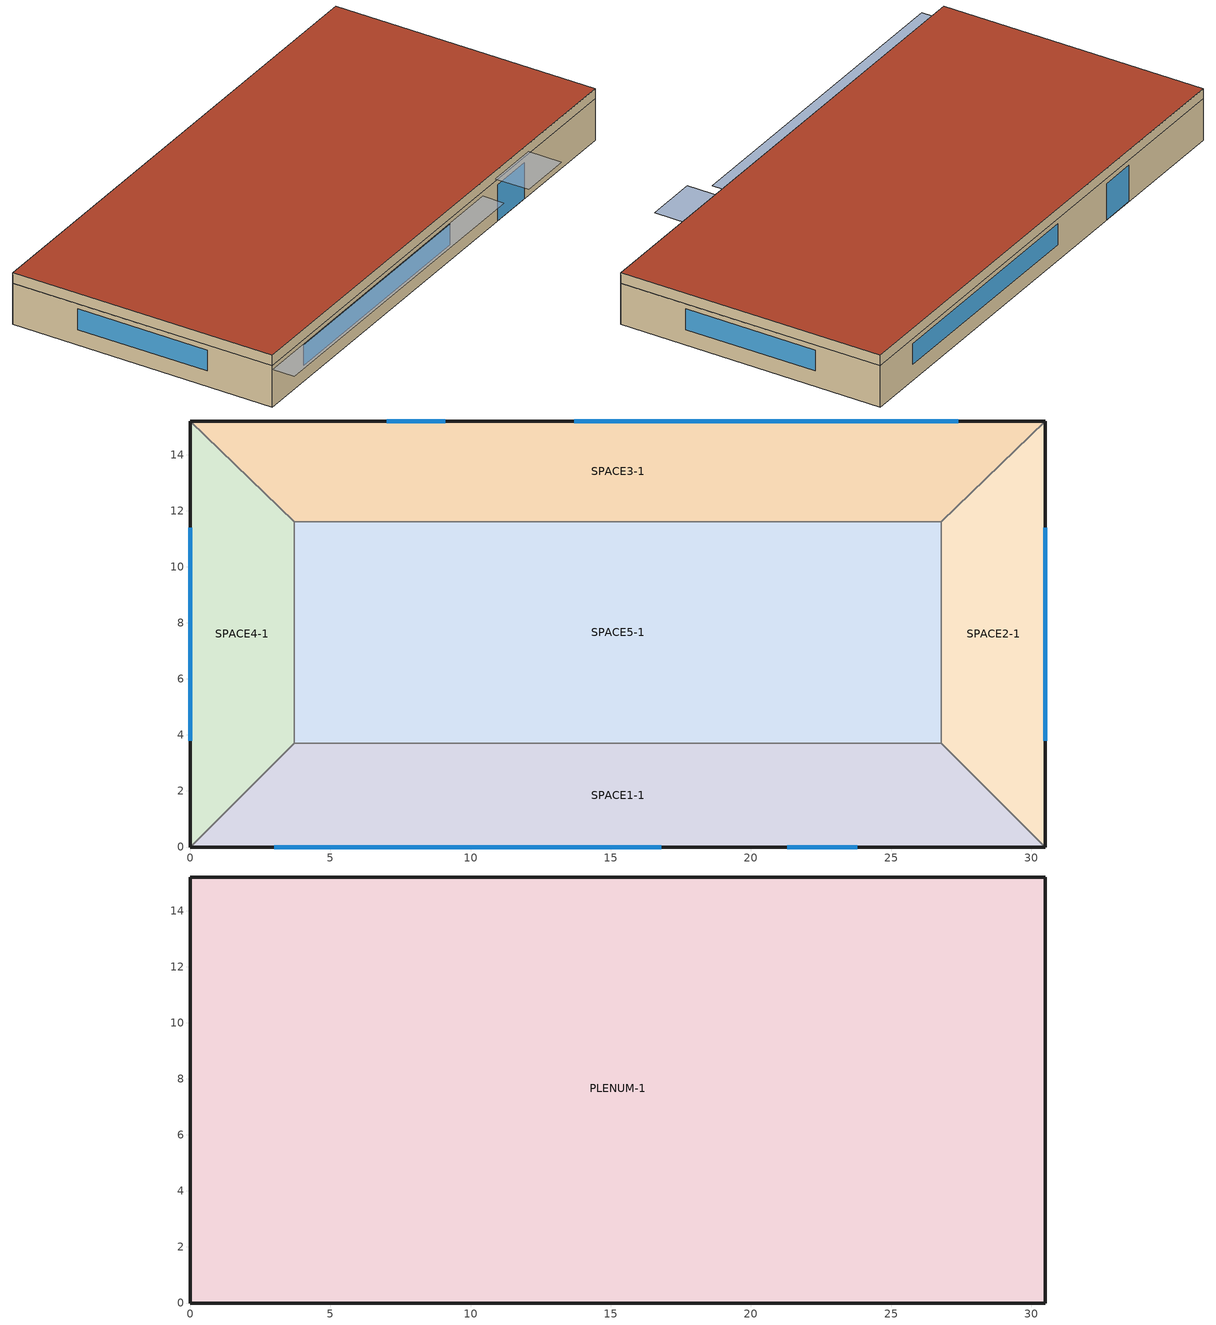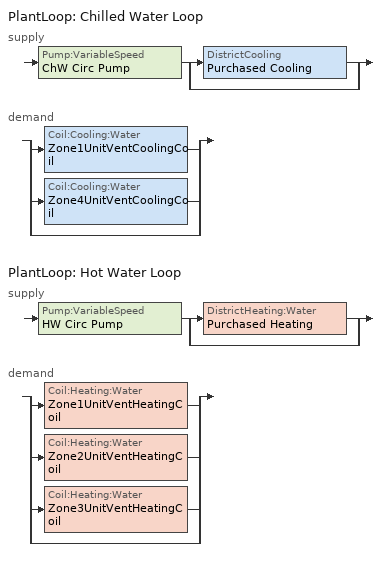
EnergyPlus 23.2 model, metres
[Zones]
SPACE3-1
 floor ground (FLOOR-SLAB-1): 26.8,11.6 3.7,11.6 0,15.2 30.5,15.2 z0
 wall outside (WALL-1): 30.5,15.2 0,15.2 z0:2.4
 wall to SPACE2-1 (INT-WALL-1): 26.8,11.6 30.5,15.2 z0:2.4
 wall to SPACE4-1 (INT-WALL-1): 0,15.2 3.7,11.6 z0:2.4
 wall to SPACE5-1 (INT-WALL-1): 3.7,11.6 26.8,11.6 z0:2.4
 window (Sgl Grey 3mm): 9.1,15.2 7,15.2 z0:2.1
 window (Dbl Clr 3mm/13mm Air): 27.4,15.2 13.7,15.2 z0.9:2.1
SPACE1-1
 floor ground (FLOOR-SLAB-1): 26.8,3.7 30.5,0 0,0 3.7,3.7 z0
 wall outside (WALL-1): 0,0 30.5,0 z0:2.4
 wall to SPACE2-1 (INT-WALL-1): 30.5,0 26.8,3.7 z0:2.4
 wall to SPACE4-1 (INT-WALL-1): 3.7,3.7 0,0 z0:2.4
 wall to SPACE5-1 (INT-WALL-1): 26.8,3.7 3.7,3.7 z0:2.4
 window (Sgl Grey 3mm): 21.3,0 23.8,0 z0:2.1
 window (Dbl Clr 3mm/13mm Air): 3,0 16.8,0 z0.9:2.1
SPACE2-1
 floor ground (FLOOR-SLAB-1): 26.8,11.6 30.5,15.2 30.5,0 26.8,3.7 z0
 wall outside (WALL-1): 30.5,0 30.5,15.2 z0:2.4
 wall to SPACE5-1 (INT-WALL-1): 26.8,11.6 26.8,3.7 z0:2.4
 window (Dbl Clr 3mm/13mm Air): 30.5,3.8 30.5,11.4 z0.9:2.1
SPACE4-1
 floor ground (FLOOR-SLAB-1): 3.7,3.7 0,0 0,15.2 3.7,11.6 z0
 wall outside (WALL-1): 0,15.2 0,0 z0:2.4
 wall to SPACE5-1 (INT-WALL-1): 3.7,3.7 3.7,11.6 z0:2.4
 window (Dbl Clr 3mm/13mm Air): 0,11.4 0,3.8 z0.9:2.1
SPACE5-1
 floor ground (FLOOR-SLAB-1): 26.8,11.6 26.8,3.7 3.7,3.7 3.7,11.6 z0
PLENUM-1
 floor to SPACE1-1 (CLNG-1): 26.8,3.7 30.5,0 0,0 3.7,3.7 z2.4
 floor to SPACE2-1 (CLNG-1): 26.8,11.6 30.5,15.2 30.5,0 26.8,3.7 z2.4
 floor to SPACE3-1 (CLNG-1): 26.8,11.6 3.7,11.6 0,15.2 30.5,15.2 z2.4
 floor to SPACE4-1 (CLNG-1): 3.7,3.7 0,0 0,15.2 3.7,11.6 z2.4
 floor to SPACE5-1 (CLNG-1): 26.8,11.6 26.8,3.7 3.7,3.7 3.7,11.6 z2.4
 wall outside (WALL-1): 30.5,15.2 0,15.2 0,0 30.5,0 30.5,15.2 z2.4:3
 roof outside (ROOF-1): 0,15.2 0,0 30.5,0 30.5,15.2 z3
shading: 0,-1.3 0,0 19.8,0 19.8,-1.3 z2.2; 21,-2 21,0 24.1,0 24.1,-2 z2.6
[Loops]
PlantLoop 'Chilled Water Loop'
 supply: Pump:VariableSpeed 'ChW Circ Pump' > split
  | DistrictCooling 'Purchased Cooling'
  | bypass
 demand: split
  | Coil:Cooling:Water 'Zone1UnitVentCoolingCoil'
  | Coil:Cooling:Water 'Zone4UnitVentCoolingCoil'
  | bypass
PlantLoop 'Hot Water Loop'
 supply: Pump:VariableSpeed 'HW Circ Pump' > split
  | DistrictHeating:Water 'Purchased Heating'
  | bypass
 demand: split
  | Coil:Heating:Water 'Zone1UnitVentHeatingCoil'
  | Coil:Heating:Water 'Zone2UnitVentHeatingCoil'
  | Coil:Heating:Water 'Zone3UnitVentHeatingCoil'
  | bypass
[Building]
Building: Loads convergence tolerance value=0.04; Maximum number of warmup days=25; Minimum number of warmup days=6; North axis=30; Solar distribution=FullExterior; Temperature convergence tolerance value=0.4; Terrain=City
[Site:GroundTemperature:BuildingSurface]
20.03, 20.03, 20.13, 20.3, 20.43, 20.52, 20.62, 20.77, 20.78, 20.55, 20.44, 20.2
[Site:Location]
CHICAGO_IL_USA TMY2-94846: Elevation=190; Latitude=41.78; Longitude=-87.75; Time zone=-6
[SizingPeriod:DesignDay] Barometric pressure=99063; Day of month=21; Daylight saving time indicator=No; Humidity condition type=WetBulb; Rain indicator=No; Snow indicator=No; Solar model indicator=ASHRAEClearSky
Name | Daily dry bulb temperature range | Day type | Maximum dry bulb temperature | Month | Sky clearness | Wetbulb or dewpoint at maximum dry bulb | Wind direction | Wind speed
CHICAGO_IL_USA Annual Cooling 1% Design Conditions DB/MCWB | 10.7 | SummerDesignDay | 31.5 | 7 | 1 | 23 | 230 | 5.3
CHICAGO_IL_USA Annual Heating 99% Design Conditions DB | 0 | WinterDesignDay | -17.3 | 1 | 0 | -17.3 | 270 | 4.9
[Construction]
CLNG-1: MAT-CLNG-1
Dbl Clr 3mm/13mm Air: CLEAR 3MM, AIR 13MM, CLEAR 3MM
FLOOR-SLAB-1: CC03
INT-WALL-1: GP02, AL21, GP02
ROOF-1: RG01, BR01, IN46, WD01
Sgl Grey 3mm: GREY 3MM
WALL-1: WD01, PW03, IN02, GP01
[Material] Thermal absorptance=0.9
Name | Conductivity | Density | Roughness | Solar absorptance | Specific heat | Thickness | Visible absorptance
BR01 | 0.162 | 1121 | VeryRough | 0.7 | 1464 | 0.0095 | 0.7
CC03 | 1.31 | 2243 | MediumRough | 0.65 | 837 | 0.1016 | 0.65
GP01 | 0.16 | 801 | MediumSmooth | 0.75 | 837 | 0.0127 | 0.75
GP02 | 0.16 | 801 | MediumSmooth | 0.75 | 837 | 0.0159 | 0.75
IN02 | 0.043 | 10 | Rough | 0.75 | 837 | 0.0901 | 0.75
IN46 | 0.023 | 24 | VeryRough | 0.5 | 1590 | 0.0762 | 0.5
PW03 | 0.115 | 545 | MediumSmooth | 0.78 | 1213 | 0.0127 | 0.78
RG01 | 1.442 | 881 | Rough | 0.65 | 1674 | 0.0127 | 0.65
WD01 | 0.115 | 513 | MediumSmooth | 0.78 | 1381 | 0.0191 | 0.78
[Material:AirGap]
AL21: Thermal resistance=0.157
[Material:NoMass]
MAT-CLNG-1: Roughness=Rough; Solar absorptance=0.65; Thermal absorptance=0.65; Thermal resistance=0.652259; Visible absorptance=0.65
[WindowMaterial:Gas]
AIR 13MM: Gas type=Air; Thickness=0.0127
[WindowMaterial:Glazing] Back side infrared hemispherical emissivity=0.84; Conductivity=0.9; Front side infrared hemispherical emissivity=0.84; Infrared transmittance at normal incidence=0; Optical data type=SpectralAverage; Thickness=0.003
Name | Back side solar reflectance at normal incidence | Back side visible reflectance at normal incidence | Front side solar reflectance at normal incidence | Front side visible reflectance at normal incidence | Solar transmittance at normal incidence | Visible transmittance at normal incidence
CLEAR 3MM | 0.075 | 0.081 | 0.075 | 0.081 | 0.837 | 0.898
GREY 3MM | 0.061 | 0.061 | 0.061 | 0.061 | 0.626 | 0.611
[Coil:Cooling:Water] Availability schedule=FanAndCoilAvailSched; Design air flow rate=0.84; Design inlet water temperature=6.67; Design outlet air humidity ratio=0.008; Design outlet air temperature=12; Design water flow rate=0.001; Heat exchanger configuration=CrossFlow; Type of analysis=SimpleAnalysis
Name | Design inlet air humidity ratio | Design inlet air temperature
Zone1UnitVentCoolingCoil | 0.013 | 30
Zone4UnitVentCoolingCoil | 0.014 | 27
[Coil:Heating:Electric]
Zone4UnitVentHeatingCoil: Availability schedule=FanAndCoilAvailSched; Efficiency=0.99; Nominal capacity=10000
[Coil:Heating:Fuel]
Zone5UnitVentHeatingCoil: Availability schedule=FanAndCoilAvailSched; Burner efficiency=0.77; Fuel type=NaturalGas; Nominal capacity=10000
[Coil:Heating:Water] Availability schedule=FanAndCoilAvailSched; Maximum water flow rate=0.0005; Performance input method=UFactorTimesAreaAndDesignWaterFlowRate; Rated capacity=Autosize; Rated inlet air temperature=16.6; Rated inlet water temperature=82.2; Rated outlet air temperature=32.2; Rated outlet water temperature=71.1; U factor times area value=400
Zone1UnitVentHeatingCoil; Zone2UnitVentHeatingCoil; Zone3UnitVentHeatingCoil
[DistrictCooling]
Purchased Cooling: Nominal capacity=1000000
[DistrictHeating:Water]
Purchased Heating: Nominal capacity=1000000
[ElectricEquipment] Design level calculation method=EquipmentLevel; Fraction latent=0; Fraction lost=0; Fraction radiant=0.3; Schedule=BLDG Sch   2
Name | Design level | Zone or zonelist or space or spacelist
SPACE1-1 ElecEq 1 | 1056 | SPACE1-1
SPACE2-1 ElecEq 1 | 456 | SPACE2-1
SPACE3-1 ElecEq 1 | 456 | SPACE3-1
SPACE4-1 ElecEq 1 | 456 | SPACE4-1
SPACE5-1 ElecEq 1 | 1976 | SPACE5-1
[Fan:ConstantVolume] Availability schedule=UnitVentAvailability; Fan total efficiency=0.5; Maximum flow rate=0.84; Motor efficiency=0.9; Motor in airstream fraction=1; Pressure rise=75
Zone1UnitVentFan; Zone2UnitVentFan; Zone3UnitVentFan; Zone4UnitVentFan; Zone5UnitVentFan
[Lights] Design level calculation method=LightingLevel; End use subcategory=GeneralLights; Fraction radiant=0.59; Fraction replaceable=0; Fraction visible=0.2; Return air fraction=0.2; Schedule=BLDG Sch   3
Name | Lighting level | Zone or zonelist or space or spacelist
SPACE1-1 Lights 1 | 1584 | SPACE1-1
SPACE2-1 Lights 1 | 684 | SPACE2-1
SPACE3-1 Lights 1 | 684 | SPACE3-1
SPACE4-1 Lights 1 | 684 | SPACE4-1
SPACE5-1 Lights 1 | 2964 | SPACE5-1
[People] Activity level schedule=Activity Sch; Fraction radiant=0.3; Number of people calculation method=People; Number of people schedule=BLDG Sch   1
Name | Number of people | Zone or zonelist or space or spacelist
SPACE1-1 People 1 | 11 | SPACE1-1
SPACE2-1 People 1 | 5 | SPACE2-1
SPACE3-1 People 1 | 5 | SPACE3-1
SPACE4-1 People 1 | 5 | SPACE4-1
SPACE5-1 People 1 | 20 | SPACE5-1
[PlantEquipmentList]
cooling plant: Purchased Cooling, DistrictCooling
heating plant: Purchased Heating, DistrictHeating:Water
[PlantEquipmentOperation:CoolingLoad]
Purchased Cooling Only: Load range 1 lower limit=0; Load range 1 upper limit=1000000; Range 1 equipment list=cooling plant
[PlantEquipmentOperation:HeatingLoad]
Purchased Heating Only: Load range 1 lower limit=0; Load range 1 upper limit=1000000; Range 1 equipment list=heating plant
[PlantEquipmentOperationSchemes] Control scheme 1 schedule=ON
Name | Control scheme 1
Chilled Loop Operation | Purchased Cooling Only
Hot Loop Operation | Purchased Heating Only
[PlantLoop] Fluid type=Water; Load distribution scheme=Optimal; Maximum loop temperature=100; Minimum loop flow rate=0; Plant loop volume=Autocalculate
Name | Maximum loop flow rate | Minimum loop temperature | Plant equipment operation scheme
Chilled Water Loop | 0.004 | 1 | Chilled Loop Operation
Hot Water Loop | 0.002 | 10 | Hot Loop Operation
[Pump:VariableSpeed] Design minimum flow rate=0; Design pump head=300000; Fraction of motor inefficiencies to fluid stream=0; Motor efficiency=0.87; Pump control type=Intermittent; Coefficient 1 of the part load performance curve=0; Coefficient 2 of the part load performance curve=1; Coefficient 3 of the part load performance curve=0; Coefficient 4 of the part load performance curve=0
Name | Design maximum flow rate | Design power consumption
ChW Circ Pump | 0.004 | 1800
HW Circ Pump | 0.002 | 900
[SetpointManager:Scheduled] Control variable=Temperature
Name | Schedule | Setpoint node or nodelist
Chilled Water Loop Setpoint Manager | CW Loop Temp Schedule | Chilled Water Loop Setpoint Node List
Hot Water Loop Setpoint Manager | HW Loop Temp Schedule | Hot Water Loop Setpoint Node List
[ThermostatSetpoint:SingleCooling]
Cooling Setpoint with SB: Setpoint temperature schedule=Cooling Setpoints
[ThermostatSetpoint:SingleHeating]
Heating Setpoint with SB: Setpoint temperature schedule=Heating Setpoints
[Zone] Multiplier=1; Type=1
Name | Ceiling height | Volume
PLENUM-1 | 0.6096 | 283.2
SPACE1-1; SPACE3-1 | 2.4384 | 239.247
SPACE2-1; SPACE4-1 | 2.4384 | 103.311
SPACE5-1 | 2.4384 | 447.683
[ZoneControl:Thermostat] Control 1=Heating Setpoint with SB; Control 2=Cooling Setpoint with SB; Control type schedule=Zone Control Type Sched
Name | Zone or zonelist
Zone 1 Thermostat | SPACE1-1
Zone 2 Thermostat | SPACE2-1
Zone 3 Thermostat | SPACE3-1
Zone 4 Thermostat | SPACE4-1
Zone 5 Thermostat | SPACE5-1
[Zone equipment]
SPACE1-1: Zone1UnitVent
SPACE2-1: Zone2UnitVent
SPACE3-1: Zone3UnitVent
SPACE4-1: Zone4UnitVent
SPACE5-1: Zone5UnitVent
[ZoneHVAC:UnitVentilator] Availability schedule=UnitVentAvailability; Heating convergence tolerance=0.001; Maximum outdoor air flow rate=0.84; Maximum outdoor air fraction or temperature schedule=UnitVentMaxOA; Maximum supply air flow rate=0.84; Minimum outdoor air flow rate=0.168; Outdoor air control type=VariablePercent
Name | Coil option | Cooling coil | Cooling convergence tolerance | Heating coil | Minimum outdoor air schedule | Supply air fan
Zone1UnitVent | HeatingAndCooling | Zone1UnitVentCoolingCoil | 0.001 | Zone1UnitVentHeatingCoil | UnitVentMinOA | Zone1UnitVentFan
Zone2UnitVent | Heating |  |  | Zone2UnitVentHeatingCoil | U2MinOASched | Zone2UnitVentFan
Zone3UnitVent | Heating |  |  | Zone3UnitVentHeatingCoil | U2MinOASched | Zone3UnitVentFan
Zone4UnitVent | HeatingAndCooling | Zone4UnitVentCoolingCoil | 0.001 | Zone4UnitVentHeatingCoil | UnitVentMinOA | Zone4UnitVentFan
Zone5UnitVent | Heating |  |  | Zone5UnitVentHeatingCoil | U2MinOASched | Zone5UnitVentFan
[Schedule:Compact]
Activity Sch: Through: 12/31, For: AllDays, Until: 24:00, 131.8
BLDG Sch   1: Through: 12/31, For: Weekdays SummerDesignDay WinterDesignDay, Until: 6:00, 0, Until: 7:00, 0.1, Until: 8:00, 0.5, Until: 12:00, 1, Until: 13:00, 0.5, Until: 16:00, 1, Until: 17:00, 0.5, Until: 18:00, 0.1, Until: 24:00, 0, For: AllOtherDays, Until: 24:00, 0
BLDG Sch   2: Through: 12/31, For: Weekdays SummerDesignDay WinterDesignDay, Until: 8:00, 0, Until: 18:00, 1, Until: 24:00, 0, For: AllOtherDays, Until: 24:00, 0
BLDG Sch   3: Through: 12/31, For: Weekdays SummerDesignDay WinterDesignDay, Until: 6:00, 0.05, Until: 7:00, 0.2, Until: 17:00, 1, Until: 18:00, 0.5, Until: 24:00, 0.05, For: AllOtherDays, Until: 24:00, 0.05
CW Loop Temp Schedule: Through: 12/31, For: AllDays, Until: 24:00, 6.67
Cooling Setpoints: Through: 12/31, For: AllDays, Until: 7:00, 30, Until: 17:00, 24, Until: 24:00, 30
FanAndCoilAvailSched: Through: 3/31, For: AllDays, Until: 24:00, 1, Through: 9/30, For: Weekdays SummerDesignDay, Until: 7:00, 0, Until: 17:00, 1, Until: 24:00, 0, For: AllOtherDays, Until: 24:00, 0, Through: 12/31, For: AllDays, Until: 24:00, 1
HW Loop Temp Schedule: Through: 12/31, For: AllDays, Until: 24:00, 60
Heating Setpoints: Through: 12/31, For: AllDays, Until: 7:00, 15, Until: 17:00, 20, Until: 24:00, 15
ON; UnitVentAvailability; UnitVentMaxOA: Through: 12/31, For: AllDays, Until: 24:00, 1
U2MinOASched: Through: 12/31, For: WeekDays, Until: 8:00, 0, Until: 16:00, 1, Until: 24:00, 0, For: AllOtherDays, Until: 24:00, 0
UnitVentMinOA: Through: 12/31, For: AllDays, Until: 24:00, 0
Zone Control Type Sched: Through: 3/31, For: AllDays, Until: 24:00, 1, Through: 9/30, For: AllDays, Until: 24:00, 2, Through: 12/31, For: AllDays, Until: 24:00, 1
